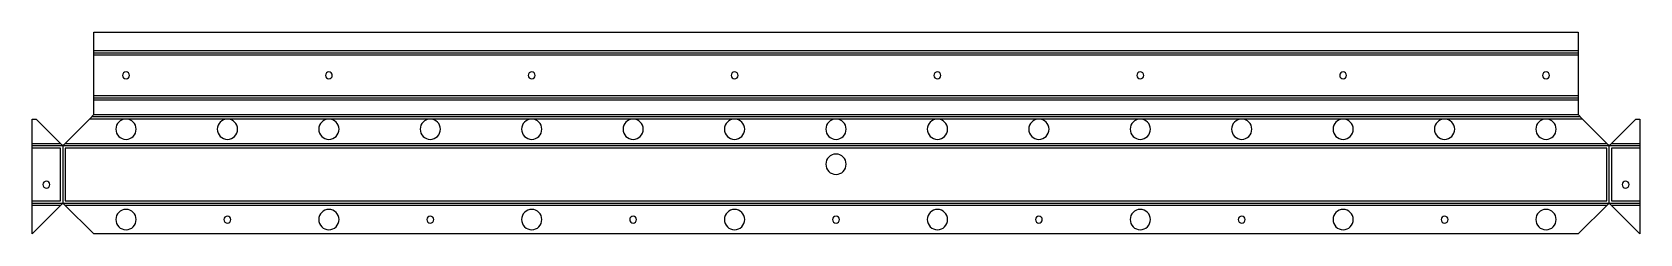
# Model space of a CAD drawing. Header units: millimetres. Extents: x -30 to 762, y 0 to 99.
import ezdxf

# ---------------------------------------------------------------- set-up
doc = ezdxf.new("R2010")
doc.units = ezdxf.units.MM

msp = doc.modelspace()

# ---------------------------------------------------------------- linework, layer by layer
at = {"layer": 'BEND'}
for p, q in [((0, 89.18), (731.86, 89.18)), ((0, 66.92), (731.86, 66.92)), ((732.86, 57.65), (-1, 57.65)), ((-15.2, 43.39), (-30.33, 43.39)), ((-15.2, 43.74), (-15.2, 14.79)), ((747.06, 43.39), (-15.2, 43.39)), ((747.06, 14.79), (747.06, 43.74)), ((762.19, 43.39), (747.06, 43.39)), ((-30.33, 15.13), (-15.2, 15.13)), ((-15.2, 15.13), (747.06, 15.13)), ((747.06, 15.13), (762.19, 15.13))]:
    msp.add_line(p, q, dxfattribs=at)
at = {"layer": 'BEND_EXTENT'}
for p, q in [((0, 90.31), (731.86, 90.31)), ((731.86, 88.05), (0, 88.05)), ((0, 68.05), (731.86, 68.05)), ((731.86, 65.79), (0, 65.79)), ((15.93, 56.52), (-2, 56.52)), ((0, 58.79), (731.86, 58.79)), ((65.93, 56.52), (15.93, 56.52)), ((115.93, 56.52), (65.93, 56.52)), ((165.93, 56.52), (115.93, 56.52)), ((215.93, 56.52), (165.93, 56.52)), ((265.93, 56.52), (215.93, 56.52)), ((315.93, 56.52), (265.93, 56.52)), ((365.93, 56.52), (315.93, 56.52)), ((415.93, 56.52), (365.93, 56.52)), ((465.93, 56.52), (415.93, 56.52)), ((515.93, 56.52), (465.93, 56.52)), ((565.93, 56.52), (515.93, 56.52)), ((615.93, 56.52), (565.93, 56.52)), ((665.93, 56.52), (615.93, 56.52)), ((715.93, 56.52), (665.93, 56.52)), ((733.86, 56.52), (715.93, 56.52)), ((-30.33, 44.52), (-16.4, 44.52)), ((-16.33, 42.26), (-30.33, 42.26)), ((-16.33, 16.26), (-16.33, 42.26)), ((-14, 44.52), (745.86, 44.52)), ((748.19, 42.26), (748.19, 16.26)), ((762.19, 42.26), (748.19, 42.26)), ((748.26, 44.52), (762.19, 44.52)), ((-30.33, 16.26), (-16.33, 16.26)), ((748.19, 16.26), (762.19, 16.26)), ((-16.4, 14), (-30.33, 14)), ((745.86, 14), (-14, 14)), ((762.19, 14), (748.26, 14))]:
    msp.add_line(p, q, dxfattribs=at)
msp.add_lwpolyline([(-14.07, 16.26), (745.93, 16.26), (745.93, 42.26), (-14.07, 42.26)], close=True, dxfattribs=at)
at = {"layer": 'INTERIOR_PROFILES', "extrusion": (0, 0, -1)}
for centre, radius in [((-15.93, 78.05), 1.7), ((-115.93, 78.05), 1.7), ((-215.93, 78.05), 1.7), ((-315.93, 78.05), 1.7), ((-415.93, 78.05), 1.7), ((-515.93, 78.05), 1.7), ((-615.93, 78.05), 1.7), ((-715.93, 78.05), 1.7), ((-15.93, 51.52), 5), ((-65.93, 51.52), 5), ((-115.93, 51.52), 5), ((-165.93, 51.52), 5), ((-215.93, 51.52), 5), ((-265.93, 51.52), 5), ((-315.93, 51.52), 5), ((-365.93, 51.52), 5), ((-415.93, 51.52), 5), ((-465.93, 51.52), 5), ((-515.93, 51.52), 5), ((-565.93, 51.52), 5), ((-615.93, 51.52), 5), ((-665.93, 51.52), 5), ((-715.93, 51.52), 5), ((-365.93, 34.26), 5), ((23.33, 24.26), 1.7), ((-755.19, 24.26), 1.7), ((-15.93, 7), 5), ((-65.93, 7), 1.7), ((-115.93, 7), 5), ((-165.93, 7), 1.7), ((-215.93, 7), 5), ((-265.93, 7), 1.7), ((-315.93, 7), 5), ((-365.93, 7), 1.7), ((-415.93, 7), 5), ((-465.93, 7), 1.7), ((-515.93, 7), 5), ((-565.93, 7), 1.7), ((-615.93, 7), 5), ((-665.93, 7), 1.7), ((-715.93, 7), 5)]:
    msp.add_circle(centre, radius, dxfattribs=at)
at = {"layer": 'OUTER_PROFILES'}
msp.add_lwpolyline([(-14.49, 44.03), (-2, 56.52), (0, 58.79), (0, 99.31), (731.86, 99.31), (731.86, 58.79), (733.86, 56.52), (746.35, 44.03, 0.414214), (747.77, 44.03), (760.19, 56.45), (762.19, 56.45), (762.19, 0.07), (747.77, 14.49, 0.414214), (746.35, 14.49), (731.86, 0), (0, 0), (-14.49, 14.49, 0.414214), (-15.91, 14.49), (-30.33, 0.07), (-30.33, 56.45), (-28.33, 56.45), (-15.91, 44.03, 0.414214)], format="xyb", close=True, dxfattribs=at)

doc.saveas('drawing.dxf')
